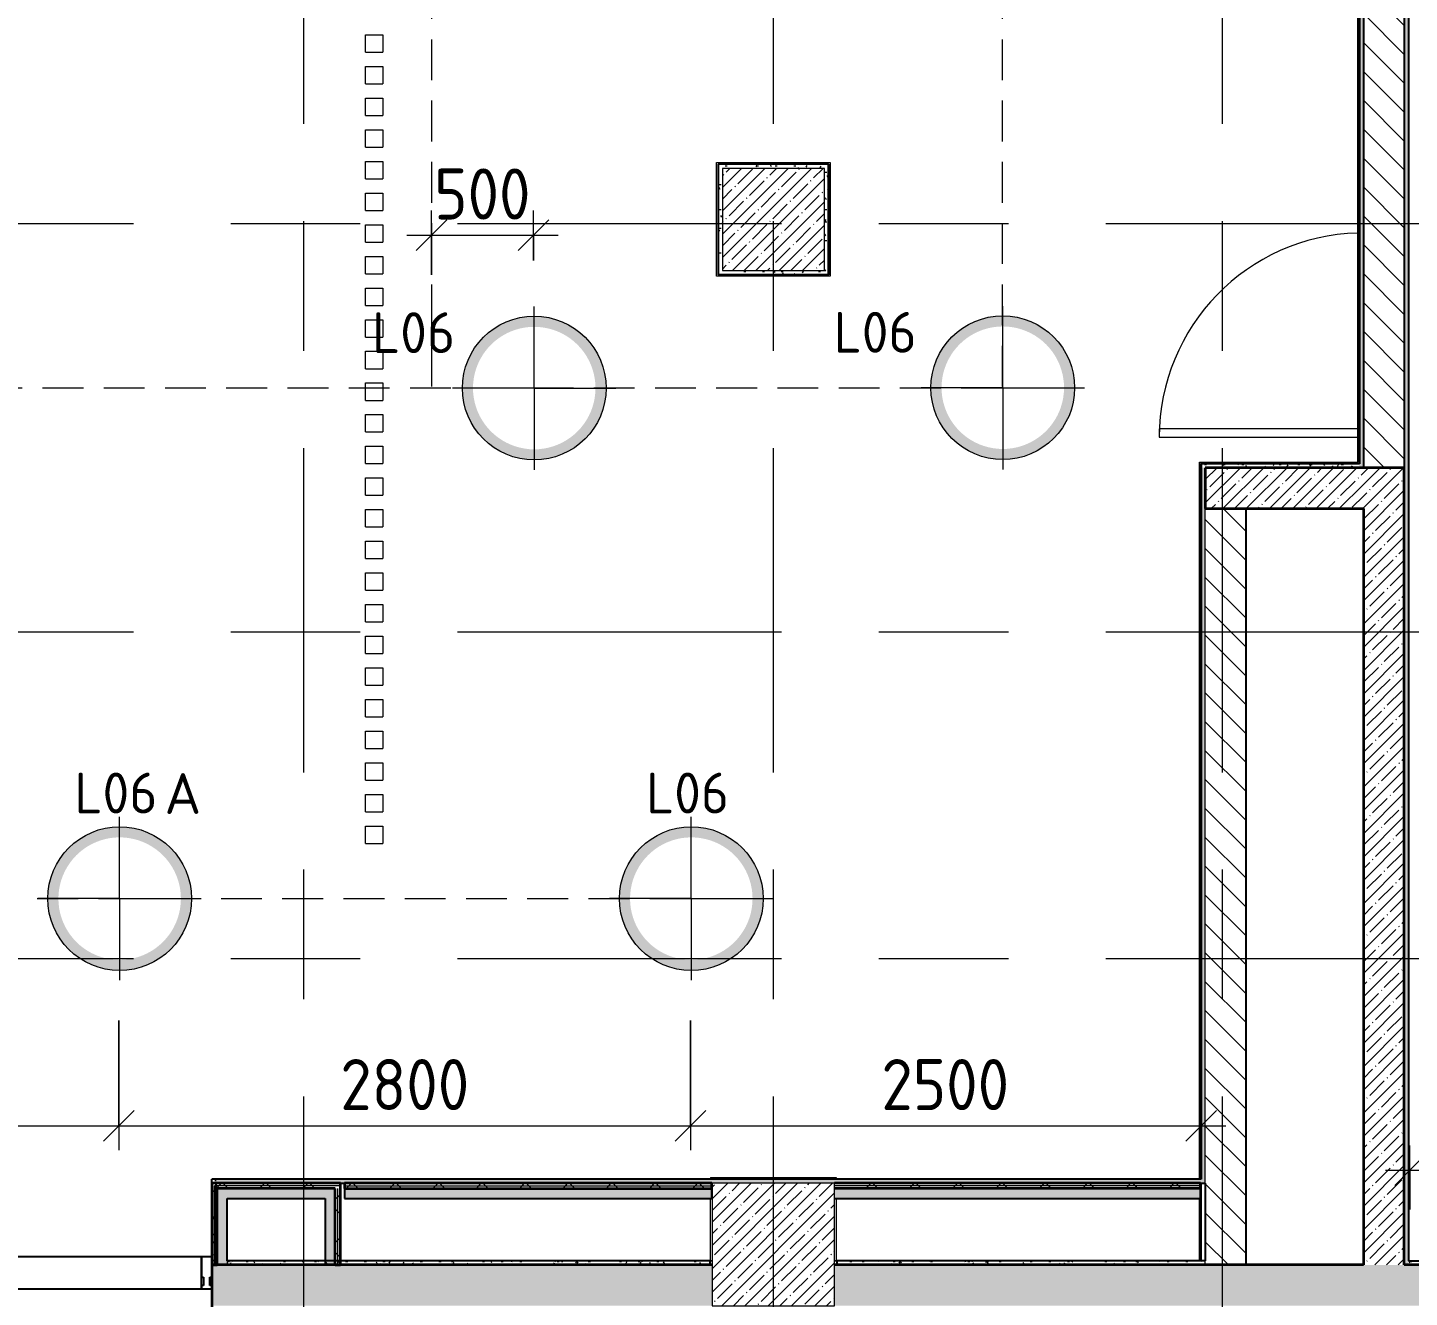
# Model space of a CAD drawing. Header units: millimetres. Extents: x 35802 to 233035, y -8553 to 29000.
# Drawn here: x 50807 to 57575, y 11741 to 17959 of the extents above; entities that cross this region are included whole.
import ezdxf

# ---------------------------------------------------------------- set-up
doc = ezdxf.new("R2010")
doc.units = ezdxf.units.MM
doc.linetypes.add('ADSK_Штрих_ш2 п1', pattern=[300, 200, -100])
doc.linetypes.add('Осевая', pattern=[3175, 635, -476.25, 1587.5, -476.25])
for name, color, linetype, lineweight in [('A-ANNO-DIMS', 7, 'Continuous', 9), ('A-ANNO-DIMS-100', 7, 'Continuous', 9), ('A-ANNO-NOTE', 7, 'Continuous', 9), ('A-DETL-1', 7, 'ADSK_Штрих_ш2 п1', 9), ('A-DOOR', 7, 'Continuous', 9), ('A-DOOR-1', 7, 'Continuous', 13), ('A-GLAZ-CWMG', 7, 'Continuous', 9), ('A-GLAZ-CWMG-1', 7, 'Continuous', 25), ('A-WALL', 7, 'Continuous', 9), ('E-LITE-EQPM-IDEN', 7, 'Continuous', 9), ('I-WALL', 7, 'Continuous', 9), ('S-COLS', 7, 'Continuous', 9), ('Оси-2', 7, 'Осевая', 9)]:
    doc.layers.add(name, color=color, linetype=linetype, lineweight=lineweight)
for name, color, linetype, lineweight, true_color in [('A-CLNG-1', 7, 'Continuous', 9, 0xc0c0c0), ('A-WALL-1', 7, 'Continuous', 35, 0x3c3c3c), ('A-WALL-2', 7, 'Continuous', 25, 0x3c3c3c), ('A-WALL-FNSH-2', 7, 'Continuous', 13, 0x3c3c3c), ('G-ANNO-TEXT-1', 1, 'Continuous', 9, 0xff0000)]:
    doc.layers.add(name, color=color, linetype=linetype, lineweight=lineweight, true_color=true_color)
doc.styles.add('GOST Common', font='GOST_Common.ttf', dxfattribs={"height": 200})
doc.styles.add('ISOCPEUR', font='isocpeur.ttf', dxfattribs={"width": 0.9, "height": 250})
doc.styles.add('ISOCPEUR_1', font='isocpeur.ttf', dxfattribs={"height": 200})
doc.dimstyles.new('ISO-2_5_0_9К_БОЛЬШОЙ', dxfattribs={"dimscale": 304.8, "dimtxt": 248.995294, "dimasz": 0.492126, "dimexe": 0.393701, "dimexo": 0.984252, "dimgap": 0, "dimtad": 1, "dimdec": 0, "dimrnd": 10, "dimzin": 0, "dimdsep": 46, "dimtxsty": 'ISOCPEUR', "dimblk1": 'OBLIQUE', "dimblk2": 'OBLIQUE', "dimsah": 1, "dimcen": 0.09, "dimdle": 0.393701, "dimazin": 0, "dimtfac": 1, "dimtdec": 4, "dimtix": 1, "dimtmove": 0, "dimatfit": 3, "dimfxl": 1, "dimtvp": 1, "dimtolj": 1, "dimtzin": 0, "dimarcsym": 2})
pattern_1 = [(45, (0, 0), (-57.02463, 57.02463), []), (45, (57.025, 0), (-57.02463, 57.02463), [100.806, -20.161, 3.353, -16.808])]
pattern_2 = [(135, (0, 0), (-70.71068, -70.71068), [])]
pattern_3 = [(0, (0, 0), (121.92, 30.48), [10.058, -81.382, 10.058, -81.382, -487.68]), (0, (0, 0), (121.92, 30.48), [-182.88, 10.058, -172.822, 10.058, -81.382, -213.36]), (0, (0, 0), (121.92, 30.48), [-457.2, 10.058, -50.902, 10.058, -142.342]), (120, (45.72, 15.24), (-87.356454, 90.345817), [10.058, -81.382, 10.058, -81.382, -487.68]), (120, (45.72, 15.24), (-87.356454, 90.345817), [-182.88, 10.058, -172.822, 10.058, -81.382, -213.36]), (120, (45.72, 15.24), (-87.356454, 90.345817), [-457.2, 10.058, -50.902, 10.058, -142.342]), (240, (60.96, 76.2), (-34.563546, -120.825817), [10.058, -81.382, 10.058, -81.382, -487.68]), (240, (60.96, 76.2), (-34.563546, -120.825817), [-182.88, 10.058, -172.822, 10.058, -81.382, -213.36]), (240, (60.96, 76.2), (-34.563546, -120.825817), [-457.2, 10.058, -50.902, 10.058, -142.342])]
pattern_4 = [(45, (0, 0), (-106.066, 106.066), []), (135, (0, 0), (-106.066, -106.066), [])]

# ---------------------------------------------------------------- blocks, each defined once
blk = doc.blocks.new('BSC_Колонна _Прямоугольная - 600х600-23205375-План расстановки осветительного оборудования 1 этажа в осях 12-23')
at = {"layer": 'S-COLS'}
h = blk.add_hatch(dxfattribs=at)
h.set_pattern_fill('FP_22', color=256, style=0, pattern_type=2)
h.set_pattern_definition([(45, (-54460, -12000), (-57.02463, 57.02463), []), (45, (-54402.975, -12000), (-57.02463, 57.02463), [100.806, -20.161, 3.353, -16.808])])
h.paths.add_polyline_path([(-300, -300), (300, -300), (300, 300), (-300, 300)])
for p, q in [((300, 300), (-300, 300)), ((-300, 300), (-300, -300)), ((300, -300), (300, 300)), ((-300, -300), (300, -300))]:
    blk.add_line(p, q, dxfattribs=at)
blk = doc.blocks.new('110_Дверь_СКБ_1Ст_Внутренняя1 - Д-12 1100x2100h_дверь в горячий цех-32113407-План расстановки осветительного оборудования 1 этажа в осях 12-23')
at = {"layer": 'A-DOOR'}
for start, end in [(1.60887, 90), (1.14919, 1.60887)]:
    blk.add_arc((-487.5, 100), 1000, start, end, dxfattribs=at)
at = {"layer": 'A-DOOR-1'}
for p, q in [((-487.5, 1100), (-487.5, 128)), ((-447.5, 1100), (-487.5, 1100)), ((-447.5, 128), (-447.5, 1100)), ((-487.5, 128), (-487.5, 120)), ((-447.5, 120), (-447.5, 128))]:
    blk.add_line(p, q, dxfattribs=at)
blk = doc.blocks.new('BSC_Колонна _Прямоугольная - 500х500-V27-План расстановки осветительного оборудования 1 этажа в осях 12-23')
at = {"layer": 'S-COLS'}
h = blk.add_hatch(dxfattribs=at)
h.set_pattern_fill('FP_38', color=256, style=0, pattern_type=2)
h.set_pattern_definition([(45, (-54460, -17020), (-57.02463, 57.02463), []), (45, (-54402.975, -17020), (-57.02463, 57.02463), [100.806, -20.161, 3.353, -16.808])])
h.paths.add_polyline_path([(-250, -250), (250, -250), (250, 250), (-250, 250), (-250, 241)])
for p, q in [((250, 250), (-250, 250)), ((-250, 250), (-250, -250)), ((250, -250), (250, 250)), ((-250, -250), (250, -250))]:
    blk.add_line(p, q, dxfattribs=at)
blk = doc.blocks.new('Прямоугольный импост - Импост структурный с накладкой - 160мм Темный-32784177-План расстановки осветительного оборудования 1 этажа в осях 12-23')
at = {"layer": 'A-GLAZ-CWMG-1'}
for p, q in [((0, 140), (-50, 140)), ((-50, 140), (-50, 40)), ((0, 40), (0, 140)), ((-50, 40), (-40, 40)), ((-40, 0), (-50, 0)), ((-50, 0), (-50, -17)), ((-40, 40), (-40, 0)), ((-10, 0), (-10, 40)), ((-10, 40), (0, 40)), ((0, 0), (-10, 0)), ((0, -17), (0, 0)), ((-50, -17), (0, -17))]:
    blk.add_line(p, q, dxfattribs=at)
blk = doc.blocks.new('Прямоугольный импост - Импост структурный с накладкой - 160мм Темный-32784437-План расстановки осветительного оборудования 1 этажа в осях 12-23')
at = {"layer": 'A-GLAZ-CWMG-1'}
for p, q in [((50706, 11940), (50706, 11840)), ((51659, 11940), (50706, 11940)), ((51659, 11840), (51659, 11940)), ((50706, 11840), (50706, 11800)), ((50706, 11800), (50706, 11783)), ((50706, 11783), (51659, 11783)), ((51659, 11800), (51659, 11840)), ((51659, 11783), (51659, 11800))]:
    blk.add_line(p, q, dxfattribs=at)
blk = doc.blocks.new('DIMBLOCK52-План расстановки осветительного оборудования 1 этажа в осях 12-23')
at = {"layer": 'A-ANNO-DIMS-100'}
for p, q in [((48454.3, 13096.5), (48454.3, 12461.9)), ((48454.3, 12581.9), (48454.3, 13096.5)), ((51254.3, 13096.5), (51254.3, 12461.9)), ((51254.3, 12581.9), (51254.3, 13096.5)), ((48334.3, 12581.9), (51254.3, 12581.9))]:
    blk.add_line(p, q, dxfattribs=at)
at = {"layer": 'A-ANNO-DIMS-100', "lineweight": 20}
for p, q in [((48454.3, 12581.9), (48529.3, 12656.9)), ((51254.3, 12581.9), (51329.3, 12656.9)), ((48454.3, 12581.9), (48379.3, 12506.9)), ((51254.3, 12581.9), (51179.3, 12506.9))]:
    blk.add_line(p, q, dxfattribs=at)
at = {"layer": 'A-ANNO-DIMS-100', "color": 0, "insert": (49538.2, 12908.5), "char_height": 250, "width": 758.478, "attachment_point": 1, "line_spacing_factor": 1.149209, "style": 'ISOCPEUR'}
blk.add_mtext('2800', dxfattribs=at)
blk = doc.blocks.new('_Oblique')
at = {"color": 0, "linetype": 'ByBlock', "lineweight": -2}
blk.add_line((-0.5, -0.5), (0.5, 0.5), dxfattribs=at)
blk = doc.blocks.new('DIMBLOCK53-План расстановки осветительного оборудования 1 этажа в осях 12-23')
at = {"layer": 'A-ANNO-DIMS-100'}
for p, q in [((51254.3, 13096.5), (51254.3, 12461.9)), ((51254.3, 12581.9), (51254.3, 13096.5)), ((54054.3, 13096.5), (54054.3, 12461.9)), ((54054.3, 12581.9), (54054.3, 13096.5)), ((51254.3, 12581.9), (54054.3, 12581.9))]:
    blk.add_line(p, q, dxfattribs=at)
at = {"layer": 'A-ANNO-DIMS-100', "lineweight": 20}
for p, q in [((51254.3, 12581.9), (51329.3, 12656.9)), ((54054.3, 12581.9), (54129.3, 12656.9)), ((51254.3, 12581.9), (51179.3, 12506.9)), ((54054.3, 12581.9), (53979.3, 12506.9))]:
    blk.add_line(p, q, dxfattribs=at)
at = {"layer": 'A-ANNO-DIMS-100', "color": 0, "insert": (52338.2, 12908.5), "char_height": 250, "width": 758.478, "attachment_point": 1, "line_spacing_factor": 1.149209, "style": 'ISOCPEUR'}
blk.add_mtext('2800', dxfattribs=at)
blk = doc.blocks.new('DIMBLOCK54-План расстановки осветительного оборудования 1 этажа в осях 12-23')
at = {"layer": 'A-ANNO-DIMS-100'}
for p, q in [((54054.3, 13096.5), (54054.3, 12461.9)), ((54054.3, 12581.9), (54054.3, 13096.5)), ((56555.3, 12388), (56555.3, 12701.9)), ((54054.3, 12581.9), (56675.3, 12581.9)), ((56555.3, 12581.9), (56555.3, 12388))]:
    blk.add_line(p, q, dxfattribs=at)
at = {"layer": 'A-ANNO-DIMS-100', "lineweight": 20}
for p, q in [((54054.3, 12581.9), (54129.3, 12656.9)), ((56555.3, 12581.9), (56630.3, 12656.9)), ((54054.3, 12581.9), (53979.3, 12506.9)), ((56555.3, 12581.9), (56480.3, 12506.9))]:
    blk.add_line(p, q, dxfattribs=at)
at = {"layer": 'A-ANNO-DIMS-100', "color": 0, "insert": (54988.7, 12908.5), "char_height": 250, "width": 758.478, "attachment_point": 1, "line_spacing_factor": 1.149209, "style": 'ISOCPEUR'}
blk.add_mtext('2500', dxfattribs=at)
blk = doc.blocks.new('DIMBLOCK71-План расстановки осветительного оборудования 1 этажа в осях 12-23')
at = {"layer": 'A-ANNO-DIMS-100'}
for p, q in [((57578, 12171), (57578, 12485)), ((58571, 12223.5), (58571, 12485)), ((57458, 12365), (58571, 12365)), ((57578, 12365), (57578, 12171)), ((58571, 12365), (58571, 12223.5))]:
    blk.add_line(p, q, dxfattribs=at)
at = {"layer": 'A-ANNO-DIMS-100', "lineweight": 20}
for p, q in [((57578, 12365), (57653, 12440)), ((58571, 12365), (58646, 12440)), ((57578, 12365), (57503, 12290)), ((58571, 12365), (58496, 12290))]:
    blk.add_line(p, q, dxfattribs=at)
at = {"layer": 'A-ANNO-DIMS-100', "color": 0, "insert": (57837.5, 12691.6), "char_height": 250, "width": 568.858, "attachment_point": 1, "line_spacing_factor": 1.149209, "style": 'ISOCPEUR'}
blk.add_mtext('990', dxfattribs=at)
blk = doc.blocks.new('DIMBLOCK252-План расстановки осветительного оборудования 1 этажа в осях 12-23')
at = {"layer": 'A-ANNO-DIMS-100'}
for p, q in [((52785, 16748.8), (52785, 17062.8)), ((53285, 16819.4), (53285, 17062.8)), ((52665, 16942.8), (53405, 16942.8)), ((52785, 16942.8), (52785, 16748.8)), ((53285, 16942.8), (53285, 16819.4))]:
    blk.add_line(p, q, dxfattribs=at)
at = {"layer": 'A-ANNO-DIMS-100', "lineweight": 20}
for p, q in [((52785, 16942.8), (52860, 17017.8)), ((53285, 16942.8), (53360, 17017.8)), ((52785, 16942.8), (52710, 16867.8)), ((53285, 16942.8), (53210, 16867.8))]:
    blk.add_line(p, q, dxfattribs=at)
at = {"layer": 'A-ANNO-DIMS-100', "color": 0, "insert": (52798, 17269.4), "char_height": 250, "width": 568.858, "attachment_point": 1, "line_spacing_factor": 1.149209, "style": 'ISOCPEUR'}
blk.add_mtext('500', dxfattribs=at)

msp = doc.modelspace()

# ---------------------------------------------------------------- hatches: boundary and pattern name
at = {"layer": 'A-ANNO-NOTE'}
h = msp.add_hatch(color=256, dxfattribs=at)
h.paths.add_polyline_path([(53288.5, 15842), (53316.1, 15843), (53343.6, 15846.3), (53370.7, 15851.7), (53397.3, 15859.2), (53423.2, 15868.8), (53448.3, 15880.3), (53472.5, 15893.8), (53495.4, 15909.2), (53518.4, 15927.4), (53537.5, 15945.1), (53558.6, 15968.3), (53573.3, 15987.1), (53588.7, 16010.1), (53602.2, 16034.2), (53613.8, 16059.3), (53623.3, 16085.2), (53630.8, 16111.8), (53636.2, 16138.9), (53639.5, 16166.4), (53640.6, 16194), (53639, 16226.8), (53636.2, 16249.1), (53630.8, 16276.2), (53623.3, 16302.8), (53613.8, 16328.7), (53601, 16356.1), (53588.7, 16377.9), (53573.3, 16400.9), (53556.2, 16422.6), (53537.5, 16442.9), (53517.2, 16461.7), (53495.4, 16478.8), (53472.5, 16494.2), (53448.3, 16507.7), (53423.2, 16519.2), (53397.3, 16528.8), (53370.7, 16536.3), (53343.6, 16541.7), (53316.1, 16545), (53288.5, 16546), (53260.9, 16545), (53233.5, 16541.7), (53206.3, 16536.3), (53179.7, 16528.8), (53153.8, 16519.2), (53128.7, 16507.7), (53104.6, 16494.2), (53081.6, 16478.8), (53059.9, 16461.7), (53039.6, 16442.9), (53020.8, 16422.6), (53003.7, 16400.9), (52988.4, 16377.9), (52974.3, 16352.7), (52963.3, 16328.7), (52953.7, 16302.8), (52946.2, 16276.2), (52940.8, 16249.1), (52937.6, 16221.6), (52936.5, 16194), (52937.6, 16166.4), (52940.8, 16138.9), (52946.2, 16111.8), (52953.7, 16085.2), (52963.3, 16059.3), (52974.9, 16034.2), (52988.4, 16010.1), (53003.7, 15987.1), (53020.8, 15965.4), (53039.6, 15945.1), (53059.9, 15926.3), (53081.6, 15909.2), (53104.6, 15893.8), (53128.7, 15880.3), (53155.7, 15868), (53179.7, 15859.2), (53206.3, 15851.7), (53233.5, 15846.3), (53260.9, 15843), (53279.3, 15842.1)])
h.paths.add_polyline_path([(53288.5, 15894), (53265, 15894.9), (53241.6, 15897.7), (53218.5, 15902.3), (53195.8, 15908.7), (53173.7, 15916.8), (53152.3, 15926.7), (53131.8, 15938.2), (53112.2, 15951.3), (53091, 15968.3), (53076.4, 15981.9), (53060.4, 15999.2), (53045.8, 16017.7), (53032.7, 16037.3), (53021.2, 16057.8), (53011.4, 16079.2), (53003.2, 16101.3), (52996.8, 16124), (52992.2, 16147.1), (52989.4, 16170.5), (52988.5, 16194), (52989.4, 16217.5), (52992.2, 16240.9), (52996.8, 16264), (53003.2, 16286.7), (53011.4, 16308.8), (53021.2, 16330.2), (53036.1, 16356.1), (53045.8, 16370.3), (53060.4, 16388.8), (53076.4, 16406.1), (53093.7, 16422.1), (53112.2, 16436.7), (53131.8, 16449.8), (53155.7, 16463), (53173.7, 16471.2), (53195.8, 16479.3), (53218.5, 16485.7), (53241.6, 16490.3), (53265, 16493.1), (53288.5, 16494), (53312.1, 16493.1), (53337.1, 16490), (53359.9, 16485.4), (53381.2, 16479.3), (53403.3, 16471.2), (53424.7, 16461.3), (53445.3, 16449.8), (53464.9, 16436.7), (53483.4, 16422.1), (53500.7, 16406.1), (53518.4, 16386.7), (53531.2, 16370.3), (53544.3, 16350.7), (53555.8, 16330.2), (53565.7, 16308.8), (53573.8, 16286.7), (53580.2, 16264), (53584.8, 16240.9), (53587.6, 16217.5), (53588.5, 16194), (53587.6, 16170.5), (53584.8, 16147.1), (53580.2, 16124), (53572.6, 16097.5), (53565.7, 16079.2), (53555.8, 16057.8), (53544.3, 16037.3), (53531.2, 16017.7), (53516.6, 15999.2), (53500.7, 15981.9), (53483.4, 15965.9), (53464.9, 15951.3), (53445.3, 15938.2), (53424.7, 15926.7), (53403.3, 15916.8), (53381.2, 15908.7), (53358.6, 15902.3), (53335.5, 15897.7), (53312.1, 15894.9), (53296.4, 15894.1)])
h = msp.add_hatch(color=256, dxfattribs=at)
h.paths.add_polyline_path([(55583.5, 15843.8), (55611.1, 15844.9), (55638.6, 15848.1), (55665.7, 15853.5), (55694.9, 15861.9), (55718.2, 15870.6), (55743.3, 15882.1), (55767.5, 15895.6), (55790.4, 15911), (55812.1, 15928.1), (55832.4, 15946.9), (55852.1, 15968.3), (55868.3, 15988.9), (55883.7, 16011.9), (55897.2, 16036), (55908.8, 16061.1), (55918.3, 16087), (55925.8, 16113.6), (55931.2, 16140.7), (55934.5, 16168.2), (55935.6, 16195.8), (55934.2, 16226.8), (55931.2, 16250.9), (55925.8, 16278), (55918.3, 16304.6), (55908.8, 16330.5), (55897.2, 16355.6), (55883.7, 16379.7), (55868.3, 16402.7), (55851.2, 16424.4), (55832.4, 16444.7), (55812.1, 16463.5), (55790.4, 16480.6), (55767.5, 16496), (55743.3, 16509.5), (55718.2, 16521), (55692.3, 16530.6), (55665.7, 16538.1), (55638.6, 16543.5), (55611.1, 16546.8), (55583.5, 16547.8), (55555.9, 16546.8), (55528.4, 16543.5), (55501.3, 16538.1), (55474.7, 16530.6), (55448.8, 16521), (55423.7, 16509.5), (55399.6, 16496), (55376.6, 16480.6), (55354.9, 16463.5), (55332.2, 16442.3), (55315.8, 16424.4), (55298.7, 16402.7), (55283.4, 16379.7), (55269.9, 16355.6), (55258.3, 16330.5), (55248.7, 16304.6), (55241.2, 16278), (55235.8, 16250.9), (55232.6, 16223.4), (55231.5, 16195.8), (55232.6, 16168.2), (55235.8, 16140.7), (55241.2, 16113.6), (55248.7, 16087), (55258.3, 16061.1), (55269.9, 16036), (55283.4, 16011.9), (55298.7, 15988.9), (55315.8, 15967.2), (55334.6, 15946.9), (55354.9, 15928.1), (55376.6, 15911), (55399.6, 15895.6), (55423.7, 15882.1), (55448.8, 15870.6), (55474.7, 15861), (55501.3, 15853.5), (55528.4, 15848.1), (55555.9, 15844.9), (55574.3, 15843.9)])
h.paths.add_polyline_path([(55583.5, 15895.8), (55560, 15896.7), (55536.6, 15899.5), (55513.5, 15904.1), (55490.8, 15910.5), (55468.7, 15918.6), (55447.3, 15928.5), (55426.8, 15940), (55407.2, 15953.1), (55388, 15968.3), (55371.4, 15983.7), (55355.4, 16001), (55340.8, 16019.5), (55327.7, 16039.1), (55316.2, 16059.6), (55306.4, 16081), (55298.2, 16103.1), (55291.8, 16125.8), (55287.2, 16148.9), (55284.4, 16172.3), (55283.5, 16195.8), (55284.4, 16219.3), (55287.2, 16242.7), (55291.8, 16265.8), (55298.2, 16288.5), (55306.4, 16310.6), (55316.2, 16332), (55330, 16356.1), (55340.8, 16372.1), (55355.4, 16390.6), (55371.4, 16407.9), (55388.7, 16423.9), (55407.2, 16438.5), (55426.8, 16451.6), (55447.3, 16463.1), (55468.7, 16473), (55490.8, 16481.1), (55513.6, 16487.5), (55536.6, 16492.1), (55560, 16494.9), (55583.5, 16495.8), (55607.1, 16494.9), (55630.5, 16492.1), (55653.6, 16487.5), (55676.2, 16481.1), (55698.3, 16473), (55719.7, 16463.1), (55740.3, 16451.6), (55759.9, 16438.5), (55778.4, 16423.9), (55795.7, 16407.9), (55811.6, 16390.6), (55826.2, 16372.1), (55839.3, 16352.6), (55850.8, 16332), (55860.7, 16310.6), (55868.8, 16288.5), (55876.3, 16261.1), (55879.8, 16242.7), (55882.6, 16219.3), (55883.5, 16195.8), (55882.6, 16172.3), (55879.8, 16148.9), (55875.2, 16125.8), (55866.9, 16097.5), (55860.7, 16081), (55850.8, 16059.6), (55839.3, 16039.1), (55826.2, 16019.5), (55811.6, 16001), (55795.7, 15983.7), (55778.4, 15967.7), (55759.9, 15953.1), (55740.3, 15940), (55719.7, 15928.5), (55694.9, 15917.3), (55676.2, 15910.5), (55653.6, 15904.1), (55630.5, 15899.5), (55607.1, 15896.7), (55591.4, 15895.9)])
h = msp.add_hatch(color=256, dxfattribs=at)
h.paths.add_polyline_path([(51257.8, 13342), (51285.4, 13343), (51312.9, 13346.3), (51341.9, 13352.2), (51366.6, 13359.2), (51392.5, 13368.8), (51422.1, 13382.7), (51441.7, 13393.8), (51464.7, 13409.2), (51486.4, 13426.3), (51506.7, 13445.1), (51525.5, 13465.4), (51542.6, 13487.1), (51557.9, 13510.1), (51571.4, 13534.2), (51583, 13559.3), (51592.6, 13585.2), (51600.1, 13611.8), (51605.8, 13641.3), (51608.7, 13666.4), (51609.8, 13694), (51608.7, 13721.6), (51605.5, 13749.1), (51600.1, 13776.2), (51592.6, 13802.8), (51583, 13828.7), (51571.4, 13853.8), (51557.9, 13877.9), (51542.6, 13900.9), (51523.3, 13925.1), (51506.7, 13942.9), (51486.4, 13961.7), (51464.7, 13978.8), (51441.7, 13994.2), (51417.6, 14007.7), (51392.5, 14019.2), (51365.7, 14029.1), (51340, 14036.3), (51312.9, 14041.7), (51285.4, 14045), (51257.8, 14046), (51230.2, 14045), (51202.7, 14041.7), (51175.6, 14036.3), (51149, 14028.8), (51123.1, 14019.2), (51098, 14007.7), (51073.8, 13994.2), (51050.9, 13978.8), (51029.2, 13961.7), (51008.9, 13942.9), (50990.1, 13922.6), (50972.2, 13899.8), (50957.6, 13877.9), (50944.1, 13853.8), (50932.5, 13828.7), (50923, 13802.8), (50915.5, 13776.2), (50910.1, 13749.1), (50906.8, 13721.6), (50905.7, 13694), (50906.8, 13666.4), (50910.1, 13638.9), (50915.5, 13611.8), (50923, 13585.2), (50932.5, 13559.3), (50944.1, 13534.2), (50957.6, 13510.1), (50973, 13487.1), (50990.1, 13465.4), (51008.9, 13445.1), (51029.2, 13426.3), (51050.9, 13409.2), (51073.8, 13393.8), (51098, 13380.3), (51123.1, 13368.8), (51149, 13359.2), (51175.6, 13351.7), (51202.7, 13346.3), (51230.2, 13343), (51248.6, 13342.1)])
h.paths.add_polyline_path([(51257.8, 13394), (51234.2, 13394.9), (51210.9, 13397.7), (51187.7, 13402.3), (51160.6, 13410.2), (51143, 13416.8), (51121.6, 13426.7), (51101, 13438.2), (51081.4, 13451.3), (51062.9, 13465.9), (51045.6, 13481.9), (51029.7, 13499.2), (51015.1, 13517.7), (51002, 13537.3), (50990.5, 13557.8), (50979.2, 13582.8), (50972.5, 13601.3), (50966.1, 13624), (50961.5, 13647.1), (50958.7, 13670.5), (50957.8, 13694), (50958.7, 13717.5), (50961.5, 13740.9), (50967.7, 13770.5), (50972.5, 13786.7), (50980.6, 13808.8), (50990.5, 13830.2), (51002, 13850.7), (51015.1, 13870.3), (51029.7, 13888.8), (51045.6, 13906.1), (51062.9, 13922.1), (51081.4, 13936.7), (51101, 13949.8), (51121.6, 13961.3), (51143, 13971.2), (51165.1, 13979.3), (51187.7, 13985.7), (51210.9, 13990.3), (51234.2, 13993.1), (51257.8, 13994), (51281.3, 13993.1), (51304.7, 13990.3), (51327.8, 13985.7), (51350.5, 13979.3), (51372.6, 13971.2), (51394, 13961.3), (51414.5, 13949.8), (51434.1, 13936.7), (51452.6, 13922.1), (51469.9, 13906.1), (51485.9, 13888.8), (51500.5, 13870.3), (51513.6, 13850.7), (51525.1, 13830.2), (51534.9, 13808.8), (51543.1, 13786.7), (51549.5, 13764), (51554.1, 13740.9), (51556.9, 13717.5), (51557.8, 13694), (51556.9, 13670.5), (51553.1, 13641.3), (51549.5, 13624), (51543.1, 13601.3), (51534.9, 13579.2), (51523.3, 13554.4), (51513.6, 13537.3), (51500.5, 13517.7), (51485.9, 13499.2), (51469.9, 13481.9), (51452.6, 13465.9), (51434.1, 13451.3), (51414.5, 13438.2), (51394, 13426.7), (51372.6, 13416.8), (51350.5, 13408.7), (51327.8, 13402.3), (51304.7, 13397.7), (51281.3, 13394.9), (51265.6, 13394.1)])
h = msp.add_hatch(color=256, dxfattribs=at)
h.paths.add_polyline_path([(54057.8, 13342), (54085.4, 13343), (54112.9, 13346.3), (54140, 13351.7), (54166.6, 13359.2), (54192.5, 13368.8), (54222.1, 13382.7), (54243.9, 13395.2), (54264.7, 13409.2), (54286.4, 13426.3), (54306.7, 13445.1), (54325.5, 13465.4), (54342.6, 13487.1), (54359.1, 13512), (54371.4, 13534.2), (54383, 13559.3), (54392.6, 13585.2), (54400.1, 13611.8), (54405.8, 13641.3), (54408.7, 13666.4), (54409.8, 13694), (54408.7, 13721.6), (54405.5, 13749.1), (54400.1, 13776.2), (54392.6, 13802.8), (54383, 13828.7), (54371.4, 13853.8), (54357.9, 13877.9), (54342.6, 13900.9), (54325.5, 13922.6), (54306.7, 13942.9), (54286.4, 13961.7), (54264.7, 13978.8), (54241.7, 13994.2), (54217.6, 14007.7), (54192.5, 14019.2), (54165.7, 14029.1), (54140, 14036.3), (54112.9, 14041.7), (54085.4, 14045), (54057.8, 14046), (54030.2, 14045), (54002.7, 14041.7), (53975.6, 14036.3), (53949, 14028.8), (53923.1, 14019.2), (53898, 14007.7), (53873.8, 13994.2), (53850.9, 13978.8), (53829.2, 13961.7), (53808.9, 13942.9), (53790.1, 13922.6), (53772.2, 13899.8), (53757.6, 13877.9), (53744.1, 13853.8), (53732.5, 13828.7), (53723, 13802.8), (53715.5, 13776.2), (53710.1, 13749.1), (53706.8, 13721.6), (53705.7, 13694), (53706.8, 13666.4), (53710.1, 13638.9), (53715.5, 13611.8), (53723, 13585.2), (53732.5, 13559.3), (53744.1, 13534.2), (53757.6, 13510.1), (53773, 13487.1), (53790.1, 13465.4), (53808.9, 13445.1), (53829.2, 13426.3), (53850.9, 13409.2), (53873.8, 13393.8), (53898, 13380.3), (53923.1, 13368.8), (53949, 13359.2), (53975.6, 13351.7), (54002.7, 13346.3), (54030.2, 13343), (54048.6, 13342.1)])
h.paths.add_polyline_path([(54057.8, 13394), (54034.2, 13394.9), (54010.9, 13397.7), (53987.7, 13402.3), (53965.1, 13408.7), (53943, 13416.8), (53921.6, 13426.7), (53901, 13438.2), (53881.2, 13451.5), (53862.9, 13465.9), (53845.6, 13481.9), (53829.7, 13499.2), (53815.1, 13517.7), (53802, 13537.3), (53790.5, 13557.8), (53780.6, 13579.2), (53772.5, 13601.3), (53766.1, 13624), (53761.5, 13647.1), (53758.7, 13670.5), (53757.8, 13694), (53758.7, 13717.5), (53761.5, 13740.9), (53767.7, 13770.5), (53772.5, 13786.7), (53780.6, 13808.8), (53790.5, 13830.2), (53802, 13850.7), (53815.1, 13870.3), (53829.7, 13888.8), (53845.6, 13906.1), (53862.9, 13922.1), (53881.4, 13936.7), (53901, 13949.8), (53921.6, 13961.3), (53943, 13971.2), (53965.1, 13979.3), (53987.7, 13985.7), (54010.9, 13990.3), (54034.2, 13993.1), (54062.6, 13993.9), (54081.3, 13993.1), (54104.7, 13990.3), (54127.8, 13985.7), (54150.5, 13979.3), (54172.6, 13971.2), (54194, 13961.3), (54214.5, 13949.8), (54234.1, 13936.7), (54252.6, 13922.1), (54269.9, 13906.1), (54285.9, 13888.8), (54300.5, 13870.3), (54313.6, 13850.7), (54325.1, 13830.2), (54334.9, 13808.8), (54343.1, 13786.7), (54349.5, 13764), (54354.1, 13740.9), (54356.9, 13717.5), (54357.8, 13694), (54356.9, 13670.5), (54353.1, 13641.3), (54349.5, 13624), (54343.1, 13601.3), (54334.9, 13579.2), (54325.1, 13557.8), (54313.6, 13537.3), (54300.5, 13517.7), (54285.9, 13499.2), (54269.9, 13481.9), (54252.6, 13465.9), (54234.1, 13451.3), (54214.5, 13438.2), (54194, 13426.7), (54172.6, 13416.8), (54150.5, 13408.7), (54127.8, 13402.3), (54104.7, 13397.7), (54081.3, 13394.9), (54062.6, 13394.1)])
at = {"layer": 'I-WALL'}
h = msp.add_hatch(dxfattribs=at)
h.set_pattern_fill('FP_67', color=256, style=0, pattern_type=2)
h.set_pattern_definition(pattern_3)
h.paths.add_polyline_path([(57350, 15803.8), (57350, 18800), (57330, 18800), (57330, 15803.8)])
h = msp.add_hatch(dxfattribs=at)
h.set_pattern_fill('FP_20', color=256, style=0, pattern_type=2)
h.set_pattern_definition(pattern_2)
h.paths.add_polyline_path([(57350, 15803.8), (57550, 15803.8), (57550, 18800), (57350, 18800), (57350, 17261)])
h = msp.add_hatch(dxfattribs=at)
h.set_pattern_fill('FP_67', color=256, style=0, pattern_type=2)
h.set_pattern_definition(pattern_3)
h.paths.add_polyline_path([(57550, 11900), (57570, 11900), (57570, 18580), (57550, 18580), (57550, 13124.1)])
h = msp.add_hatch(dxfattribs=at)
h.set_pattern_fill('FP_67', color=256, style=0, pattern_type=2)
h.set_pattern_definition(pattern_3)
h.paths.add_polyline_path([(54710, 17270), (54710, 17290), (54190, 17290), (54190, 17270), (54243.9, 17270)])
h = msp.add_hatch(dxfattribs=at)
h.set_pattern_fill('FP_67', color=256, style=0, pattern_type=2)
h.set_pattern_definition(pattern_3)
h.paths.add_polyline_path([(54210, 16750), (54210, 17270), (54190, 17270), (54190, 16750)])
h = msp.add_hatch(dxfattribs=at)
h.set_pattern_fill('FP_67', color=256, style=0, pattern_type=2)
h.set_pattern_definition(pattern_3)
h.paths.add_polyline_path([(54710, 16770), (54730, 16770), (54730, 17290), (54710, 17290), (54710, 17261)])
h = msp.add_hatch(dxfattribs=at)
h.set_pattern_fill('FP_67', color=256, style=0, pattern_type=2)
h.set_pattern_definition(pattern_3)
h.paths.add_polyline_path([(54710, 16750), (54730, 16750), (54730, 16770), (54210, 16770), (54210, 16750), (54243.9, 16750)])
h = msp.add_hatch(dxfattribs=at)
h.set_pattern_fill('FP_67', color=256, style=0, pattern_type=2)
h.set_pattern_definition(pattern_3)
h.paths.add_polyline_path([(57330, 15803.8), (57330, 15823.8), (56555.3, 15823.8), (56555.3, 15803.8), (57145.9, 15803.8)])
h = msp.add_hatch(dxfattribs=at)
h.set_pattern_fill('FP_67', color=256, style=0, pattern_type=2)
h.set_pattern_definition(pattern_3)
h.paths.add_polyline_path([(56555.3, 12320), (56575.3, 12320), (56575.3, 15803.8), (56555.3, 15803.8), (56555.3, 13124.1)])
h = msp.add_hatch(dxfattribs=at)
h.set_pattern_fill('FP_1', color=256, style=0, pattern_type=2)
h.set_pattern_definition(pattern_1)
h.paths.add_polyline_path([(57350, 15603.8), (57350, 15803.8), (56575.3, 15803.8), (56575.3, 15603.8), (57145.9, 15603.8)])
h = msp.add_hatch(dxfattribs=at)
h.set_pattern_fill('FP_1', color=256, style=0, pattern_type=2)
h.set_pattern_definition(pattern_1)
h.paths.add_polyline_path([(57550, 11900), (57550, 15803.8), (57350, 15803.8), (57350, 11900)])
h = msp.add_hatch(dxfattribs=at)
h.set_pattern_fill('FP_20', color=256, style=0, pattern_type=2)
h.set_pattern_definition(pattern_2)
h.paths.add_polyline_path([(56775.3, 11900), (56775.3, 15603.8), (56575.3, 15603.8), (56575.3, 11900)])
h = msp.add_hatch(dxfattribs=at)
h.set_pattern_fill('FP_67', color=256, style=0, pattern_type=2)
h.set_pattern_definition(pattern_3)
h.paths.add_polyline_path([(51710, 11900), (51730, 11900), (51730, 12320), (51710, 12320), (51710, 12089.9)])
h = msp.add_hatch(dxfattribs=at)
h.set_pattern_fill('FP_67', color=256, style=0, pattern_type=2)
h.set_pattern_definition(pattern_3)
h.paths.add_polyline_path([(56575.3, 12300), (56575.3, 12320), (51730, 12320), (51730, 12300), (55694.9, 12300)])
h = msp.add_hatch(dxfattribs=at)
h.set_pattern_fill('FP_74', color=256, style=0, pattern_type=2)
h.set_pattern_definition(pattern_4)
h.paths.add_polyline_path([(51710, 11900), (51722.5, 11900), (51722.5, 12300), (51710, 12300), (51710, 12089.9)])
h = msp.add_hatch(dxfattribs=at)
h.set_pattern_fill('FP_74', color=256, style=0, pattern_type=2)
h.set_pattern_definition(pattern_4)
h.paths.add_polyline_path([(51722.5, 12287.5), (52338.9, 12287.5), (52338.9, 12300), (51722.5, 12300)])
h = msp.add_hatch(dxfattribs=at)
h.set_pattern_fill('FP_74', color=256, style=0, pattern_type=2)
h.set_pattern_definition(pattern_4)
h.paths.add_polyline_path([(51722.5, 11900), (51735, 11900), (51735, 12287.5), (51722.5, 12287.5), (51722.5, 12089.9)])
h = msp.add_hatch(dxfattribs=at)
h.set_pattern_fill('FP_74', color=256, style=0, pattern_type=2)
h.set_pattern_definition(pattern_4)
h.paths.add_polyline_path([(51735, 12275), (52338.9, 12275), (52338.9, 12287.5), (51735, 12287.5)])
for points in [[(51735, 11900), (51785, 11900), (51785, 12275), (51735, 12275), (51735, 12089.9)], [(52263.9, 12225), (52313.9, 12225), (52313.9, 12275), (51785, 12275), (51785, 12225), (52067.4, 12225)], [(54158.9, 12225), (54158.9, 12275), (52358.9, 12275), (52358.9, 12225), (52792.9, 12225)], [(56551.3, 12225), (56551.3, 12275), (54760, 12275), (54760, 12225), (55694.9, 12225)], [(52313.9, 11900), (52313.9, 12225), (52263.9, 12225), (52263.9, 11900)]]:
    msp.add_hatch(color=256, dxfattribs=at).paths.add_polyline_path(points)
h = msp.add_hatch(dxfattribs=at)
h.set_pattern_fill('FP_74', color=256, style=0, pattern_type=2)
h.set_pattern_definition(pattern_4)
h.paths.add_polyline_path([(52326.4, 11900), (52326.4, 12275), (52313.9, 12275), (52313.9, 11900)])
h = msp.add_hatch(dxfattribs=at)
h.set_pattern_fill('FP_74', color=256, style=0, pattern_type=2)
h.set_pattern_definition(pattern_4)
h.paths.add_polyline_path([(52338.9, 11900), (52338.9, 12275), (52326.4, 12275), (52326.4, 11900)])
h = msp.add_hatch(dxfattribs=at)
h.set_pattern_fill('FP_74', color=256, style=0, pattern_type=2)
h.set_pattern_definition(pattern_4)
h.paths.add_polyline_path([(54158.9, 12287.5), (54158.9, 12300), (52358.9, 12300), (52358.9, 12287.5), (52792.9, 12287.5)])
h = msp.add_hatch(dxfattribs=at)
h.set_pattern_fill('FP_74', color=256, style=0, pattern_type=2)
h.set_pattern_definition(pattern_4)
h.paths.add_polyline_path([(54158.9, 12275), (54158.9, 12287.5), (52358.9, 12287.5), (52358.9, 12275), (52792.9, 12275)])
h = msp.add_hatch(dxfattribs=at)
h.set_pattern_fill('FP_74', color=256, style=0, pattern_type=2)
h.set_pattern_definition(pattern_4)
h.paths.add_polyline_path([(56551.3, 12287.5), (56551.3, 12300), (54760, 12300), (54760, 12287.5), (55694.9, 12287.5)])
h = msp.add_hatch(dxfattribs=at)
h.set_pattern_fill('FP_74', color=256, style=0, pattern_type=2)
h.set_pattern_definition(pattern_4)
h.paths.add_polyline_path([(56551.3, 12275), (56551.3, 12287.5), (54760, 12287.5), (54760, 12275), (55694.9, 12275)])
h = msp.add_hatch(dxfattribs=at)
h.set_pattern_fill('FP_67', color=256, style=0, pattern_type=2)
h.set_pattern_definition(pattern_3)
h.paths.add_polyline_path([(54150, 11900), (54150, 11920), (51785, 11920), (51785, 11900), (52792.9, 11900)])
h = msp.add_hatch(dxfattribs=at)
h.set_pattern_fill('FP_67', color=256, style=0, pattern_type=2)
h.set_pattern_definition(pattern_3)
h.paths.add_polyline_path([(56575.3, 11900), (56575.3, 11920), (54770, 11920), (54770, 11900), (55694.9, 11900)])
h = msp.add_hatch(dxfattribs=at)
h.set_pattern_fill('FP_67', color=256, style=0, pattern_type=2)
h.set_pattern_definition(pattern_3)
h.paths.add_polyline_path([(58596.9, 11900), (60160, 11900), (60160, 11920), (57570, 11920), (57570, 11900)])
h = msp.add_hatch(dxfattribs=at)
h.set_pattern_fill('FP_1', color=256, style=0, pattern_type=2)
h.set_pattern_definition(pattern_1)
h.paths.add_polyline_path([(59140, 11700), (60160, 11700), (60160, 11900), (54760, 11900), (54760, 11700), (58596.9, 11700)])
h.paths.add_polyline_path([(54160, 11700), (54160, 11900), (51710, 11900), (51710, 11700), (53510, 11700)])

# ---------------------------------------------------------------- linework, layer by layer
at = {"layer": 'A-ANNO-NOTE'}
for p, q in [((53288.5, 16194), (53288.5, 16594)), ((55583.5, 16195.8), (55583.5, 16595.8)), ((53288.5, 16194), (52888.5, 16194)), ((53288.5, 16194), (53288.5, 15794)), ((53288.5, 16194), (53688.5, 16194)), ((55583.5, 16195.8), (55183.5, 16195.8)), ((55583.5, 16195.8), (55583.5, 15795.8)), ((55583.5, 16195.8), (55983.5, 16195.8)), ((51257.8, 13694), (51257.8, 14094)), ((54057.8, 13694), (54057.8, 14094)), ((51257.8, 13694), (50857.8, 13694)), ((51257.8, 13694), (51257.8, 13294)), ((51257.8, 13694), (51657.8, 13694)), ((54057.8, 13694), (53657.8, 13694)), ((54057.8, 13694), (54057.8, 13294)), ((54057.8, 13694), (54457.8, 13694))]:
    msp.add_line(p, q, dxfattribs=at)
for centre in [(53288.5, 16194), (55583.5, 16195.8), (51257.8, 13694), (54057.8, 13694)]:
    msp.add_circle(centre, 352, dxfattribs=at)
at = {"layer": 'A-CLNG-1'}
for p, q in [((57322, 15831.8), (57322, 18828)), ((54182, 16742), (54182, 17298)), ((54182, 17298), (54738, 17298)), ((54738, 17298), (54738, 16742)), ((54738, 16742), (54182, 16742)), ((51709, 12321), (56547.3, 12321)), ((51710, 12321), (56547.3, 12321))]:
    msp.add_line(p, q, dxfattribs=at)
at = {"layer": 'A-DETL-1'}
for p, q in [((52785, 19401.7), (52785, 16195.8)), ((55580, 19401.7), (55580, 16195.8)), ((43980, 16195.8), (55580, 16195.8)), ((48454.3, 13694), (54054.3, 13694))]:
    msp.add_line(p, q, dxfattribs=at)
at = {"layer": 'A-WALL'}
for p, q in [((56575.3, 12300), (56575.3, 15603.8)), ((51722.5, 11900), (51722.5, 12287.5)), ((52338.9, 12287.5), (51722.5, 12287.5)), ((52326.4, 11900), (52326.4, 12275)), ((52358.9, 12287.5), (54158.9, 12287.5)), ((56551.3, 12287.5), (54760, 12287.5)), ((51785, 11920), (51785, 11900)), ((56575.3, 11900), (56575.3, 11920))]:
    msp.add_line(p, q, dxfattribs=at)
at = {"layer": 'A-WALL-1'}
for p, q in [((57550, 15803.8), (56575.3, 15803.8)), ((56575.3, 15803.8), (56575.3, 15603.8)), ((57550, 11900), (57550, 15803.8)), ((56575.3, 15603.8), (57350, 15603.8)), ((57350, 15603.8), (57350, 11900)), ((51710, 12300), (51710, 11900)), ((52338.9, 12300), (51710, 12300)), ((51735, 11900), (51735, 12275)), ((52313.9, 12275), (51735, 12275)), ((52313.9, 11900), (52313.9, 12275)), ((52338.9, 11900), (52338.9, 12300)), ((54158.9, 12300), (52358.9, 12300)), ((52358.9, 12300), (52358.9, 12275)), ((52358.9, 12275), (54158.9, 12275)), ((54158.9, 12275), (54158.9, 12300)), ((56551.3, 12300), (54760, 12300)), ((56551.3, 12275), (54760, 12275)), ((56551.3, 12275), (56551.3, 12300)), ((51709, 11900), (51709, 11700)), ((51709, 11900), (51735, 11900)), ((54160, 11900), (51710, 11900)), ((51710, 11900), (51710, 10900)), ((52313.9, 11900), (52338.9, 11900)), ((57350, 11900), (54760, 11900)), ((60160, 11900), (57550, 11900))]:
    msp.add_line(p, q, dxfattribs=at)
at = {"layer": 'A-WALL-2'}
for p, q in [((57330, 18820), (57330, 15823.8)), ((57350, 18800), (57350, 15803.8)), ((57550, 18600), (57550, 11900)), ((57570, 18580), (57570, 11920)), ((54730, 17290), (54190, 17290)), ((54190, 17290), (54190, 16750)), ((54730, 16750), (54730, 17290)), ((54190, 16750), (54730, 16750)), ((57330, 15823.8), (56555.3, 15823.8)), ((56555.3, 15823.8), (56555.3, 12320)), ((57550, 15803.8), (57550, 15803.8)), ((56775.3, 11900), (56775.3, 15603.8)), ((56555.3, 12320), (51710, 12320)), ((51710, 12300), (51710, 12320)), ((51730, 11900), (51730, 12300)), ((52338.9, 12300), (54160, 12300)), ((52358.9, 12275), (52358.9, 12225)), ((54158.9, 12225), (54158.9, 12275)), ((56551.3, 12300), (56575.3, 12300)), ((56551.3, 12225), (56551.3, 12275)), ((56575.3, 12300), (56575.3, 11920)), ((51785, 11920), (51785, 12225)), ((51785, 12225), (52263.9, 12225)), ((52263.9, 12225), (52263.9, 11900)), ((52358.9, 12225), (54158.9, 12225)), ((54760, 12225), (56551.3, 12225)), ((54150, 11920), (51785, 11920)), ((54150, 11900), (54150, 11920)), ((56575.3, 11920), (54770, 11920)), ((54770, 11920), (54770, 11900)), ((57570, 11920), (60140, 11920)), ((51735, 11900), (51785, 11900)), ((52263.9, 11900), (52313.9, 11900))]:
    msp.add_line(p, q, dxfattribs=at)
at = {"layer": 'A-WALL-FNSH-2'}
for p, q in [((51709, 12321), (51709, 11900)), ((51710, 12321), (51709, 12321)), ((51710, 12320), (51710, 12321)), ((54160, 11921), (52338.9, 11921)), ((54150, 11920), (54160, 11920)), ((56575.3, 11921), (54760, 11921)), ((54760, 11920), (54770, 11920))]:
    msp.add_line(p, q, dxfattribs=at)
at = {"layer": 'I-WALL'}
for p, q in [((57329, 15823.8), (57329, 18821)), ((52462.1, 17839), (52462.1, 17924)), ((52462.1, 17924), (52547.1, 17924)), ((52547.1, 17924), (52547.1, 17839)), ((52462.1, 17839), (52547.1, 17839)), ((52462.1, 17684), (52462.1, 17769)), ((52462.1, 17769), (52547.1, 17769)), ((52547.1, 17769), (52547.1, 17684)), ((52462.1, 17684), (52547.1, 17684)), ((52462.1, 17529), (52462.1, 17614)), ((52462.1, 17614), (52547.1, 17614)), ((52547.1, 17614), (52547.1, 17529)), ((52462.1, 17529), (52547.1, 17529)), ((52462.1, 17374), (52462.1, 17459)), ((52462.1, 17459), (52547.1, 17459)), ((52547.1, 17459), (52547.1, 17374)), ((52462.1, 17374), (52547.1, 17374)), ((52462.1, 17219), (52462.1, 17304)), ((52462.1, 17304), (52547.1, 17304)), ((52547.1, 17304), (52547.1, 17219)), ((54189, 17291), (54731, 17291)), ((54189, 16749), (54189, 17291)), ((54731, 17291), (54731, 16749)), ((52462.1, 17219), (52547.1, 17219)), ((52462.1, 17064), (52462.1, 17149)), ((52462.1, 17149), (52547.1, 17149)), ((52547.1, 17149), (52547.1, 17064)), ((52462.1, 17064), (52547.1, 17064)), ((52462.1, 16909), (52462.1, 16994)), ((52462.1, 16994), (52547.1, 16994)), ((52547.1, 16994), (52547.1, 16909)), ((57322, 17003.8), (57330, 17003.8)), ((52462.1, 16909), (52547.1, 16909)), ((52462.1, 16754), (52462.1, 16839)), ((52462.1, 16839), (52547.1, 16839)), ((52547.1, 16839), (52547.1, 16754)), ((52462.1, 16754), (52547.1, 16754)), ((54731, 16749), (54189, 16749)), ((52462.1, 16599), (52462.1, 16684)), ((52462.1, 16684), (52547.1, 16684)), ((52547.1, 16684), (52547.1, 16599)), ((52462.1, 16599), (52547.1, 16599)), ((52462.1, 16444), (52462.1, 16529)), ((52462.1, 16529), (52547.1, 16529)), ((52547.1, 16529), (52547.1, 16444)), ((52462.1, 16444), (52547.1, 16444)), ((52462.1, 16289), (52462.1, 16374)), ((52462.1, 16374), (52547.1, 16374)), ((52547.1, 16374), (52547.1, 16289)), ((52462.1, 16289), (52547.1, 16289)), ((52462.1, 16134), (52462.1, 16219)), ((52462.1, 16219), (52547.1, 16219)), ((52547.1, 16219), (52547.1, 16134)), ((52462.1, 16134), (52547.1, 16134)), ((52462.1, 15979), (52462.1, 16064)), ((52462.1, 16064), (52547.1, 16064)), ((52547.1, 16064), (52547.1, 15979)), ((52462.1, 15979), (52547.1, 15979)), ((52462.1, 15824), (52462.1, 15909)), ((52462.1, 15909), (52547.1, 15909)), ((52547.1, 15909), (52547.1, 15824)), ((57330, 15903.8), (57322, 15903.8)), ((52462.1, 15824), (52547.1, 15824)), ((56547.3, 15831.8), (57322, 15831.8)), ((56547.3, 12321), (56547.3, 15831.8)), ((56554.3, 12320), (56554.3, 15824.8)), ((56554.3, 15824.8), (57330, 15824.8)), ((52462.1, 15669), (52462.1, 15754)), ((52462.1, 15754), (52547.1, 15754)), ((52547.1, 15754), (52547.1, 15669)), ((52462.1, 15669), (52547.1, 15669)), ((52462.1, 15514), (52462.1, 15599)), ((52462.1, 15599), (52547.1, 15599)), ((52547.1, 15599), (52547.1, 15514)), ((52462.1, 15514), (52547.1, 15514)), ((52462.1, 15359), (52462.1, 15444)), ((52462.1, 15444), (52547.1, 15444)), ((52547.1, 15444), (52547.1, 15359)), ((52462.1, 15359), (52547.1, 15359)), ((52462.1, 15204), (52462.1, 15289)), ((52462.1, 15289), (52547.1, 15289)), ((52547.1, 15289), (52547.1, 15204)), ((52462.1, 15204), (52547.1, 15204)), ((52462.1, 15049), (52462.1, 15134)), ((52462.1, 15134), (52547.1, 15134)), ((52547.1, 15134), (52547.1, 15049)), ((52462.1, 15049), (52547.1, 15049)), ((52462.1, 14894), (52462.1, 14979)), ((52462.1, 14979), (52547.1, 14979)), ((52547.1, 14979), (52547.1, 14894)), ((52462.1, 14894), (52547.1, 14894)), ((52462.1, 14739), (52462.1, 14824)), ((52462.1, 14824), (52547.1, 14824)), ((52547.1, 14824), (52547.1, 14739)), ((52462.1, 14739), (52547.1, 14739)), ((52462.1, 14584), (52462.1, 14669)), ((52462.1, 14669), (52547.1, 14669)), ((52547.1, 14669), (52547.1, 14584)), ((52462.1, 14584), (52547.1, 14584)), ((52462.1, 14429), (52462.1, 14514)), ((52462.1, 14514), (52547.1, 14514)), ((52547.1, 14514), (52547.1, 14429)), ((52462.1, 14429), (52547.1, 14429)), ((52462.1, 14274), (52462.1, 14359)), ((52462.1, 14359), (52547.1, 14359)), ((52547.1, 14359), (52547.1, 14274)), ((52462.1, 14274), (52547.1, 14274)), ((52462.1, 14119), (52462.1, 14204)), ((52462.1, 14204), (52547.1, 14204)), ((52547.1, 14204), (52547.1, 14119)), ((52462.1, 14119), (52547.1, 14119)), ((52462.1, 13964), (52462.1, 14049)), ((52462.1, 14049), (52547.1, 14049)), ((52547.1, 14049), (52547.1, 13964)), ((52462.1, 13964), (52547.1, 13964)), ((52357.7, 12321), (52357.7, 12320)), ((54152, 12329), (54768, 12329)), ((54152, 12329), (54152, 12321)), ((54152, 12320.5), (54160, 12320.5)), ((54160, 12320), (54160, 12321)), ((54757.8, 12321), (54757.8, 12320)), ((54768, 12320.5), (54760, 12320.5)), ((54768, 12329), (54768, 12321)), ((56546.3, 12320), (56546.3, 12321)), ((52339.9, 12300), (52339.9, 11920)), ((56554.3, 11921), (56554.3, 12300)), ((56555.3, 12300), (56555.3, 11921)), ((54152, 11921), (54152, 12225)), ((54768, 12225), (54768, 11921)), ((56547.3, 11921), (56547.3, 12225))]:
    msp.add_line(p, q, dxfattribs=at)
at = {"layer": 'Оси-2'}
for p, q in [((52160, 501), (52160, 24898.1)), ((54460, 501), (54460, 24898.1)), ((56660, 501), (56660, 24898.1)), ((39101.6, 17000), (82250, 17000)), ((39101.6, 15000), (81650, 15000)), ((39101.6, 13400), (81650, 13400))]:
    msp.add_line(p, q, dxfattribs=at)

# ---------------------------------------------------------------- block references
at = {"layer": 'A-DOOR', "rotation": 89.99999999999991}
msp.add_blockref('110_Дверь_СКБ_1Ст_Внутренняя1 - Д-12 1100x2100h_дверь в горячий цех-32113407-План расстановки осветительного оборудования 1 этажа в осях 12-23', (57450, 16441.3), dxfattribs=at)
at = {"layer": 'A-GLAZ-CWMG'}
for name, p in [('Прямоугольный импост - Импост структурный с накладкой - 160мм Темный-32784437-План расстановки осветительного оборудования 1 этажа в осях 12-23', (0, 0)), ('Прямоугольный импост - Импост структурный с накладкой - 160мм Темный-32784177-План расстановки осветительного оборудования 1 этажа в осях 12-23', (51709, 11800))]:
    msp.add_blockref(name, p, dxfattribs=at)
at = {"layer": 'S-COLS'}
for name, p in [('BSC_Колонна _Прямоугольная - 500х500-V27-План расстановки осветительного оборудования 1 этажа в осях 12-23', (54460, 17020)), ('BSC_Колонна _Прямоугольная - 600х600-23205375-План расстановки осветительного оборудования 1 этажа в осях 12-23', (54460, 12000))]:
    msp.add_blockref(name, p, dxfattribs=at)

# ---------------------------------------------------------------- texts
at = {"layer": 'E-LITE-EQPM-IDEN', "char_height": 200, "width": 529.114, "attachment_point": 1, "style": 'GOST Common'}
for insert in [(52494.7, 16565.4), (54755.3, 16567.2), (51036.7, 14311.2), (53836.7, 14311.2)]:
    msp.add_mtext('L06', dxfattribs=dict(at, insert=insert))
at = {"layer": 'G-ANNO-TEXT-1', "insert": (51477.3, 14308.8), "char_height": 200, "width": 224.472, "attachment_point": 1, "style": 'ISOCPEUR_1'}
msp.add_mtext('\\fISOCPEUR|b0|i0|c204|p34|;А', dxfattribs=at)

# ---------------------------------------------------------------- dimensions: what is measured, and where the dimension line sits
at = {"layer": 'A-ANNO-DIMS'}
for base, p1, p2, override, picture, middle in [((53285, 16942.8), (52785, 17048.8), (53285, 16519.4), {"dimpost": '<>', "dimfxl": 728.227217}, 'DIMBLOCK252-План расстановки осветительного оборудования 1 этажа в осях 12-23', (53035, 17067.8)), ((51254.3, 12581.9), (48454.3, 13396.5), (51254.3, 13396.5), {"dimpost": '<>', "dimfxl": 2800}, 'DIMBLOCK52-План расстановки осветительного оборудования 1 этажа в осях 12-23', (49854.3, 12706.9)), ((54054.3, 12581.9), (51254.3, 13396.5), (54054.3, 13396.5), {"dimpost": '<>', "dimfxl": 2800}, 'DIMBLOCK53-План расстановки осветительного оборудования 1 этажа в осях 12-23', (52654.3, 12706.9)), ((56555.3, 12581.9), (54054.3, 13396.5), (56555.3, 12688), {"dimpost": '<>', "dimfxl": 2599.418772}, 'DIMBLOCK54-План расстановки осветительного оборудования 1 этажа в осях 12-23', (55304.8, 12706.9)), ((58571, 12365), (57578, 12471), (58571, 12523.5), {"dimpost": '<>', "dimfxl": 994.385253}, 'DIMBLOCK71-План расстановки осветительного оборудования 1 этажа в осях 12-23', (58074.5, 12490))]:
    dim = msp.add_linear_dim(base=base, p1=p1, p2=p2, dimstyle='ISO-2_5_0_9К_БОЛЬШОЙ', override=override, dxfattribs=at)
    dim.commit()
    dim.dimension.update_dxf_attribs({"geometry": picture, "text_midpoint": middle})

doc.saveas('drawing.dxf')
